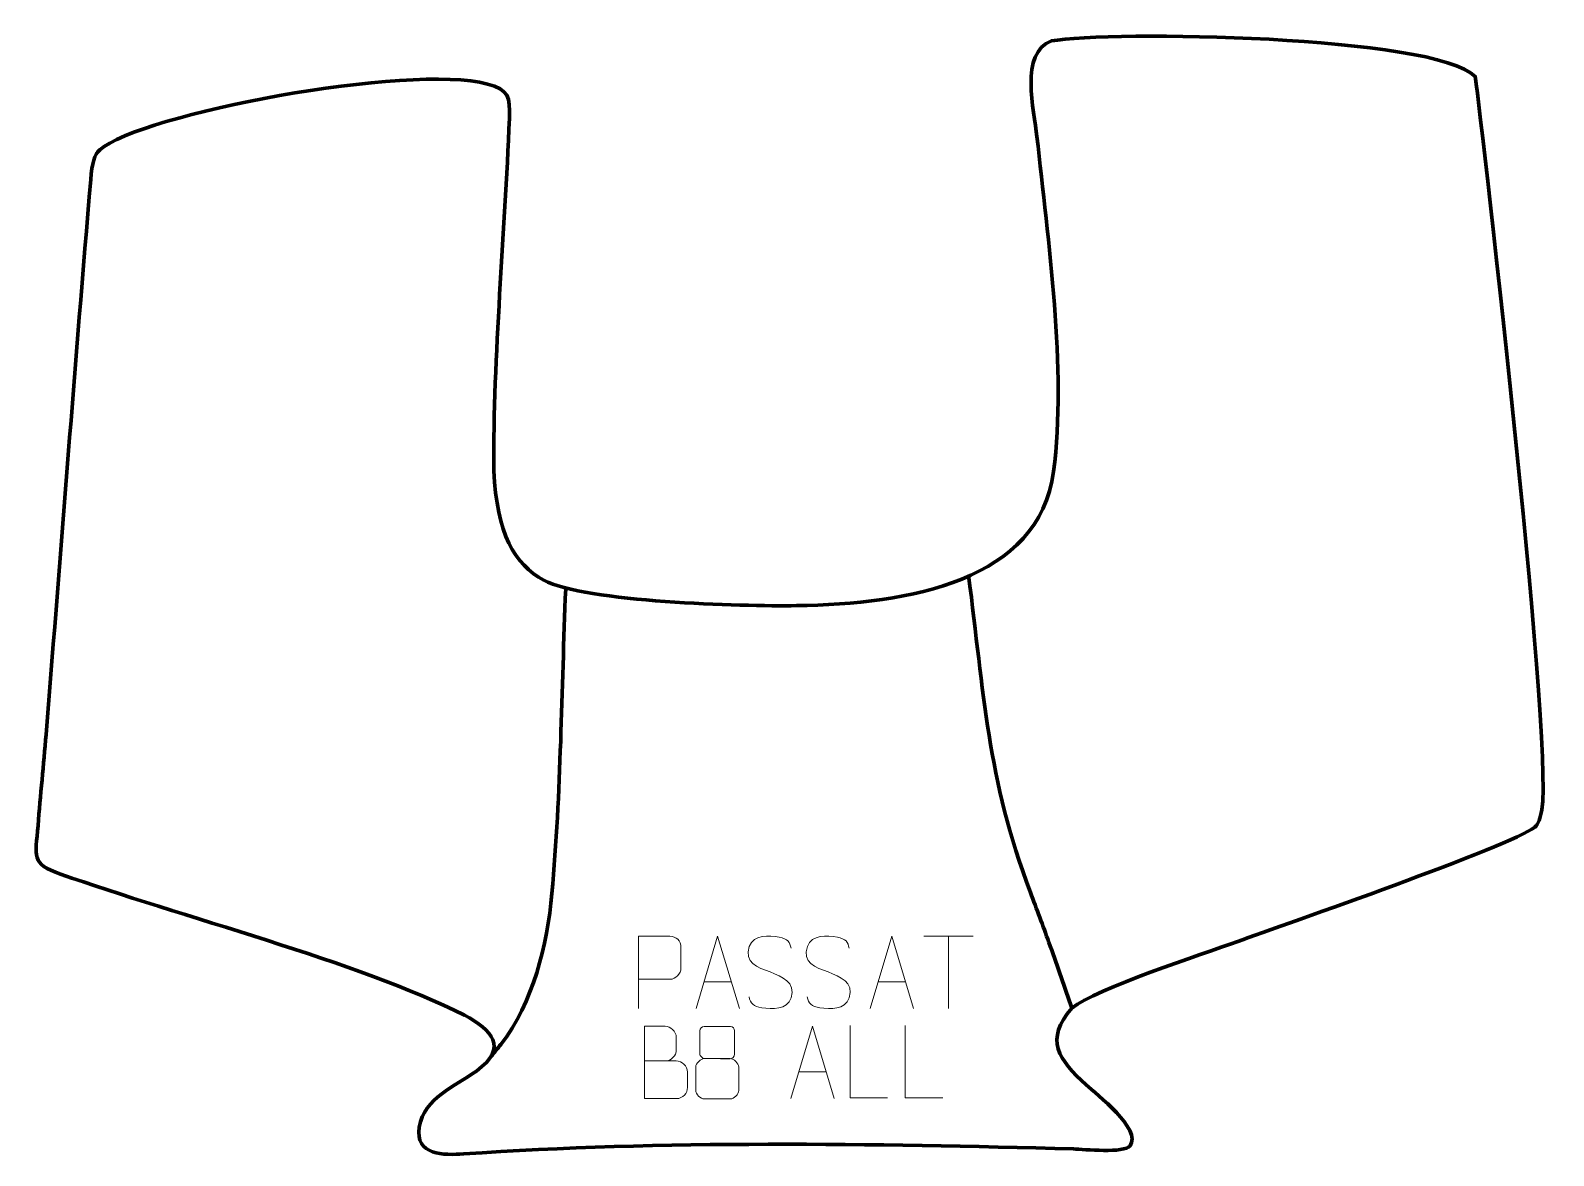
# Model space of a CAD drawing. Header units: millimetres. Extents: x -564 to -40, y 550 to 938.
import ezdxf

# ---------------------------------------------------------------- set-up
doc = ezdxf.new("R2010")
doc.units = ezdxf.units.MM
doc.header["$MEASUREMENT"] = 0
doc.layers.add('layer 1', color=7, linetype='Continuous')
doc.layers.add('layer 2', color=7, linetype='Continuous')

msp = doc.modelspace()

# ---------------------------------------------------------------- linework, layer by layer
at = {"layer": 'layer 1', "color": 140, "lineweight": 158}
for points, knots in [([(-379.7183, 745.3947), (-381.1735, 710.3954), (-381.3095, 675.3663), (-384.455, 640.4542), (-384.455, 640.4542), (-386.0988, 622.5162), (-390.9446, 602.9256), (-402.06, 588.4224), (-402.06, 588.4224), (-403.1584, 587.0866), (-404.2724, 585.7617), (-405.377, 584.4308)], [0, 0, 0, 0, 0.25, 0.25, 0.25, 0.25, 0.5, 0.5, 0.5, 0.5, 1, 1, 1, 1]), ([(-240.9671, 750.0771), (-235.6298, 709.2351), (-234.5986, 680.4498), (-219.691, 640.8091), (-219.691, 640.8091), (-217.5365, 635.0802), (-215.3667, 629.3761), (-213.2946, 623.6154), (-213.2946, 623.6154), (-213.2946, 623.6154), (-212.8107, 622.2504), (-212.8107, 622.2504), (-212.8107, 622.2504), (-210.3387, 615.1534), (-207.8655, 608.0568), (-205.3928, 600.9601)], [0, 0, 0, 0, 0.2, 0.2, 0.2, 0.2, 0.4, 0.4, 0.4, 0.4, 0.6, 0.6, 0.6, 0.6, 1, 1, 1, 1])]:
    msp.add_open_spline(points, degree=3, knots=knots, dxfattribs=at)
at = {"layer": 'layer 1', "color": 250, "lineweight": 9}
for points, knots in [([(-354.6847, 600.7904), (-354.6847, 600.7904), (-354.6847, 625.744), (-354.6847, 625.744), (-354.6847, 625.744), (-351.0897, 625.744), (-347.4944, 625.744), (-343.899, 625.744), (-343.899, 625.744), (-341.5738, 625.7061), (-340.0164, 624.216), (-340.0206, 621.8499), (-340.0206, 621.8499), (-340.021, 619.8142), (-340.021, 616.7549), (-340.0206, 614.7189), (-340.0206, 614.7189), (-340.0271, 612.8435), (-341.8393, 610.9016), (-343.8489, 610.8825), (-343.8489, 610.8825), (-343.8489, 610.8825), (-354.6847, 610.8825), (-354.6847, 610.8825)], [0, 0, 0, 0, 0.14285714, 0.14285714, 0.14285714, 0.14285714, 0.28571429, 0.28571429, 0.28571429, 0.28571429, 0.42857143, 0.42857143, 0.42857143, 0.42857143, 0.57142857, 0.57142857, 0.57142857, 0.57142857, 0.71428571, 0.71428571, 0.71428571, 0.71428571, 1, 1, 1, 1]), ([(-334.8231, 600.7905), (-334.8231, 600.7905), (-327.4521, 625.744), (-327.4521, 625.744), (-327.4521, 625.744), (-327.4521, 625.744), (-319.8822, 600.7905), (-319.8822, 600.7905)], [0, 0, 0, 0, 0.33333333, 0.33333333, 0.33333333, 0.33333333, 1, 1, 1, 1]), ([(-309.3258, 613.4406), (-313.5741, 614.911), (-318.4822, 616.7068), (-316.4771, 622.2271), (-316.4771, 622.2271), (-314.9736, 626.367), (-309.76, 625.9785), (-306.1564, 625.3774), (-306.1564, 625.3774), (-303.2958, 624.9002), (-302.4311, 623.687), (-302.1205, 621.6029)], [0, 0, 0, 0, 0.25, 0.25, 0.25, 0.25, 0.5, 0.5, 0.5, 0.5, 1, 1, 1, 1]), ([(-289.3258, 613.4406), (-293.5741, 614.911), (-298.4822, 616.7068), (-296.4771, 622.2271), (-296.4771, 622.2271), (-294.9736, 626.367), (-289.76, 625.9785), (-286.1564, 625.3774), (-286.1564, 625.3774), (-283.2958, 624.9002), (-282.4311, 623.687), (-282.1205, 621.6029)], [0, 0, 0, 0, 0.25, 0.25, 0.25, 0.25, 0.5, 0.5, 0.5, 0.5, 1, 1, 1, 1]), ([(-274.8231, 600.7905), (-274.8231, 600.7905), (-267.4521, 625.744), (-267.4521, 625.744), (-267.4521, 625.744), (-267.4521, 625.744), (-259.8822, 600.7905), (-259.8822, 600.7905)], [0, 0, 0, 0, 0.33333333, 0.33333333, 0.33333333, 0.33333333, 1, 1, 1, 1]), ([(-309.3258, 613.4405), (-305.3072, 611.7938), (-300.2777, 609.9055), (-302.1117, 604.5452), (-302.1117, 604.5452), (-303.5715, 600.2788), (-308.4823, 600.5355), (-312.2084, 601.0902), (-312.2084, 601.0902), (-314.9584, 601.5), (-316.1793, 602.7135), (-316.5573, 604.8257)], [0, 0, 0, 0, 0.25, 0.25, 0.25, 0.25, 0.5, 0.5, 0.5, 0.5, 1, 1, 1, 1]), ([(-289.3258, 613.4405), (-285.3072, 611.7938), (-280.2777, 609.9055), (-282.1117, 604.5452), (-282.1117, 604.5452), (-283.5715, 600.2788), (-288.4823, 600.5355), (-292.2084, 601.0902), (-292.2084, 601.0902), (-294.9584, 601.5), (-296.1793, 602.7135), (-296.5573, 604.8257)], [0, 0, 0, 0, 0.25, 0.25, 0.25, 0.25, 0.5, 0.5, 0.5, 0.5, 1, 1, 1, 1]), ([(-352.5424, 582.7577), (-348.9038, 582.7581), (-345.3167, 582.7581), (-341.6773, 582.7577), (-341.6773, 582.7577), (-339.7019, 582.7404), (-337.7783, 581.0043), (-337.7783, 578.9547), (-337.7783, 578.9547), (-337.7787, 577.8261), (-337.7787, 574.7767), (-337.7783, 573.6478), (-337.7783, 573.6478), (-337.7607, 571.7899), (-339.3028, 569.776), (-341.6243, 569.7929), (-341.6243, 569.7929), (-345.2641, 569.7933), (-348.9035, 569.7933), (-352.5424, 569.7929), (-352.5424, 569.7929), (-352.5424, 578.1112), (-352.5424, 586.429), (-352.5424, 594.7465), (-352.5424, 594.7465), (-350.1687, 594.7465), (-347.7946, 594.7465), (-345.4204, 594.7465), (-345.4204, 594.7465), (-343.7396, 594.7641), (-341.6428, 592.8536), (-341.6251, 590.8912), (-341.6251, 590.8912), (-341.6255, 588.8251), (-341.6255, 588.6791), (-341.6251, 586.6126), (-341.6251, 586.6126), (-341.6078, 584.5465), (-343.4623, 582.7404), (-345.4723, 582.7577)], [0, 0, 0, 0, 0.09090909, 0.09090909, 0.09090909, 0.09090909, 0.18181818, 0.18181818, 0.18181818, 0.18181818, 0.27272727, 0.27272727, 0.27272727, 0.27272727, 0.36363636, 0.36363636, 0.36363636, 0.36363636, 0.45454545, 0.45454545, 0.45454545, 0.45454545, 0.54545455, 0.54545455, 0.54545455, 0.54545455, 0.63636364, 0.63636364, 0.63636364, 0.63636364, 0.72727273, 0.72727273, 0.72727273, 0.72727273, 0.81818182, 0.81818182, 0.81818182, 0.81818182, 1, 1, 1, 1]), ([(-333.4988, 593.1452), (-333.4988, 590.9322), (-333.4988, 587.2499), (-333.4988, 585.0366), (-333.4988, 585.0366), (-333.4838, 584.5292), (-332.6764, 583.5978), (-331.9763, 583.599), (-331.9763, 583.599), (-329.0064, 583.5992), (-326.0362, 583.5143), (-323.0658, 583.514), (-323.0658, 583.514), (-322.2687, 583.5182), (-321.548, 584.3085), (-321.5506, 585.0292), (-321.5506, 585.0292), (-321.5509, 587.2452), (-321.5509, 590.9299), (-321.5506, 593.1452), (-321.5506, 593.1452), (-321.5691, 593.856), (-322.1805, 594.6164), (-323.0144, 594.609), (-323.0144, 594.609), (-326.0315, 594.6087), (-329.0484, 594.6087), (-332.065, 594.609), (-332.065, 594.609), (-332.6914, 594.6166), (-333.5155, 593.9056), (-333.4988, 593.1452)], [0, 0, 0, 0, 0.11111111, 0.11111111, 0.11111111, 0.11111111, 0.22222222, 0.22222222, 0.22222222, 0.22222222, 0.33333333, 0.33333333, 0.33333333, 0.33333333, 0.44444444, 0.44444444, 0.44444444, 0.44444444, 0.55555556, 0.55555556, 0.55555556, 0.55555556, 0.66666667, 0.66666667, 0.66666667, 0.66666667, 0.77777778, 0.77777778, 0.77777778, 0.77777778, 1, 1, 1, 1]), ([(-302.1429, 569.7929), (-302.1429, 569.7929), (-294.7719, 594.7464), (-294.7719, 594.7464), (-294.7719, 594.7464), (-294.7719, 594.7464), (-287.202, 569.7929), (-287.202, 569.7929)], [0, 0, 0, 0, 0.33333333, 0.33333333, 0.33333333, 0.33333333, 1, 1, 1, 1]), ([(-268.8455, 570.0509), (-268.8455, 570.0509), (-281.7946, 570.0509), (-281.7946, 570.0509), (-281.7946, 570.0509), (-281.7946, 570.0509), (-281.7946, 595.0045), (-281.7946, 595.0045)], [0, 0, 0, 0, 0.33333333, 0.33333333, 0.33333333, 0.33333333, 1, 1, 1, 1]), ([(-249.8455, 570.0509), (-249.8455, 570.0509), (-262.7946, 570.0509), (-262.7946, 570.0509), (-262.7946, 570.0509), (-262.7946, 570.0509), (-262.7946, 595.0045), (-262.7946, 595.0045)], [0, 0, 0, 0, 0.33333333, 0.33333333, 0.33333333, 0.33333333, 1, 1, 1, 1]), ([(-334.9576, 580.627), (-334.9576, 577.4562), (-334.9576, 575.7541), (-334.9576, 572.5827), (-334.9576, 572.5827), (-334.9661, 571.3608), (-333.2682, 569.6681), (-332.0156, 569.6596), (-332.0156, 569.6596), (-329.0325, 569.6599), (-326.0492, 569.6599), (-323.0658, 569.6596), (-323.0658, 569.6596), (-321.7425, 569.6713), (-320.1221, 571.2929), (-320.1332, 572.5921), (-320.1332, 572.5921), (-320.1335, 575.7603), (-320.1335, 577.4591), (-320.1332, 580.627), (-320.1332, 580.627), (-320.2029, 582.0074), (-321.7807, 583.586), (-323.0861, 583.5799), (-323.0861, 583.5799), (-326.0627, 583.5796), (-329.0393, 583.5796), (-332.0156, 583.5799), (-332.0156, 583.5799), (-333.0951, 583.5863), (-334.9414, 582.0074), (-334.9576, 580.627)], [0, 0, 0, 0, 0.11111111, 0.11111111, 0.11111111, 0.11111111, 0.22222222, 0.22222222, 0.22222222, 0.22222222, 0.33333333, 0.33333333, 0.33333333, 0.33333333, 0.44444444, 0.44444444, 0.44444444, 0.44444444, 0.55555556, 0.55555556, 0.55555556, 0.55555556, 0.66666667, 0.66666667, 0.66666667, 0.66666667, 0.77777778, 0.77777778, 0.77777778, 0.77777778, 1, 1, 1, 1])]:
    msp.add_open_spline(points, degree=3, knots=knots, dxfattribs=at)
for points in [[(-256.334, 625.7206), (-256.334, 625.7206), (-239.3468, 625.7206), (-239.3468, 625.7206)], [(-247.8402, 600.7906), (-247.8402, 600.7906), (-247.8402, 625.7441), (-247.8402, 625.7441)], [(-332.1005, 610.0399), (-332.1005, 610.0399), (-322.6048, 610.0399), (-322.6048, 610.0399)], [(-272.1005, 610.0399), (-272.1005, 610.0399), (-262.6048, 610.0399), (-262.6048, 610.0399)], [(-299.4203, 579.0423), (-299.4203, 579.0423), (-289.9246, 579.0423), (-289.9246, 579.0423)]]:
    msp.add_open_spline(points, degree=3, dxfattribs=at)
at = {"layer": 'layer 2', "color": 242, "lineweight": 158}
msp.add_open_spline([(-406.6491, 919.2821), (-399.2917, 917.2857), (-398.909, 914.9563), (-399.1112, 907.5111), (-399.1112, 907.5111), (-400.6454, 867.2974), (-404.7226, 826.2192), (-404.5007, 786.1057), (-404.5007, 786.1057), (-403.4327, 764.3529), (-397.3756, 753.7992), (-387.2817, 748.3823), (-387.2817, 748.3823), (-373.1525, 740.8), (-318.859, 739.342), (-300.23, 739.604), (-300.23, 739.604), (-261.3768, 740.1503), (-216.6575, 748.148), (-211.7069, 785.7821), (-211.7069, 785.7821), (-207.074, 821.0012), (-213.6658, 865.5617), (-217.4021, 901.2496), (-217.4021, 901.2496), (-218.5046, 909.8949), (-223.4529, 930.3031), (-212.3808, 934.142), (-212.3808, 934.142), (-192.8854, 937.753), (-80.6558, 936.0814), (-66.4765, 921.9149), (-66.4765, 921.9149), (-66.1504, 921.5891), (-39.5018, 694.7511), (-43.534, 669.3113), (-43.534, 669.3113), (-43.9947, 666.4049), (-44.772, 664.2832), (-45.9678, 663.3214), (-45.9678, 663.3214), (-54.0151, 656.8491), (-132.1838, 629.7112), (-148.2852, 623.9407), (-148.2852, 623.9407), (-160.6481, 619.3941), (-196.8476, 607.8224), (-205.3928, 600.9601), (-205.3928, 600.9601), (-214.8502, 590.1149), (-210.0455, 583.1888), (-200.4604, 574.5029), (-200.4604, 574.5029), (-196.9894, 571.3575), (-181.1841, 559.2907), (-185.3701, 553.5752), (-185.3701, 553.5752), (-187.372, 550.8418), (-201.1494, 552.3392), (-204.8531, 552.4405), (-204.8531, 552.4405), (-273.3294, 554.3119), (-346.853, 555.4642), (-414.8632, 550.7371), (-414.8632, 550.7371), (-421.4782, 550.2774), (-431.7626, 550.1797), (-430.1462, 559.9273), (-430.1462, 559.9273), (-428.4462, 570.179), (-417.8363, 573.9537), (-410.4873, 579.2948), (-410.4873, 579.2948), (-399.2, 587.4981), (-405.2101, 593.3893), (-414.6149, 598.5481), (-414.6149, 598.5481), (-451.2052, 616.8922), (-512.993, 632.7625), (-553.6872, 647.129), (-553.6872, 647.129), (-564.0604, 650.7912), (-562.3427, 653.0862), (-561.4536, 663.8742), (-561.4536, 663.8742), (-560.5911, 674.339), (-559.5861, 684.7809), (-558.6885, 695.2398), (-558.6885, 695.2398), (-558.6885, 695.2398), (-558.5606, 696.73), (-558.5606, 696.73), (-558.5606, 696.73), (-553.4641, 759.9122), (-548.6856, 823.2338), (-543.3053, 886.3773), (-543.3053, 886.3773), (-542.8105, 892.1839), (-542.0979, 894.9471), (-540.2251, 896.6133), (-540.2251, 896.6133), (-526.3776, 908.934), (-433.4586, 926.5567), (-406.6491, 919.2821)], degree=3, knots=[0, 0, 0, 0, 0.03703704, 0.03703704, 0.03703704, 0.03703704, 0.07407407, 0.07407407, 0.07407407, 0.07407407, 0.11111111, 0.11111111, 0.11111111, 0.11111111, 0.14814815, 0.14814815, 0.14814815, 0.14814815, 0.18518519, 0.18518519, 0.18518519, 0.18518519, 0.22222222, 0.22222222, 0.22222222, 0.22222222, 0.25925926, 0.25925926, 0.25925926, 0.25925926, 0.2962963, 0.2962963, 0.2962963, 0.2962963, 0.33333333, 0.33333333, 0.33333333, 0.33333333, 0.37037037, 0.37037037, 0.37037037, 0.37037037, 0.40740741, 0.40740741, 0.40740741, 0.40740741, 0.44444444, 0.44444444, 0.44444444, 0.44444444, 0.48148148, 0.48148148, 0.48148148, 0.48148148, 0.51851852, 0.51851852, 0.51851852, 0.51851852, 0.55555556, 0.55555556, 0.55555556, 0.55555556, 0.59259259, 0.59259259, 0.59259259, 0.59259259, 0.62962963, 0.62962963, 0.62962963, 0.62962963, 0.66666667, 0.66666667, 0.66666667, 0.66666667, 0.7037037, 0.7037037, 0.7037037, 0.7037037, 0.74074074, 0.74074074, 0.74074074, 0.74074074, 0.77777778, 0.77777778, 0.77777778, 0.77777778, 0.81481481, 0.81481481, 0.81481481, 0.81481481, 0.85185185, 0.85185185, 0.85185185, 0.85185185, 0.88888889, 0.88888889, 0.88888889, 0.88888889, 0.92592593, 0.92592593, 0.92592593, 0.92592593, 1, 1, 1, 1], dxfattribs=at)

doc.saveas('drawing.dxf')
